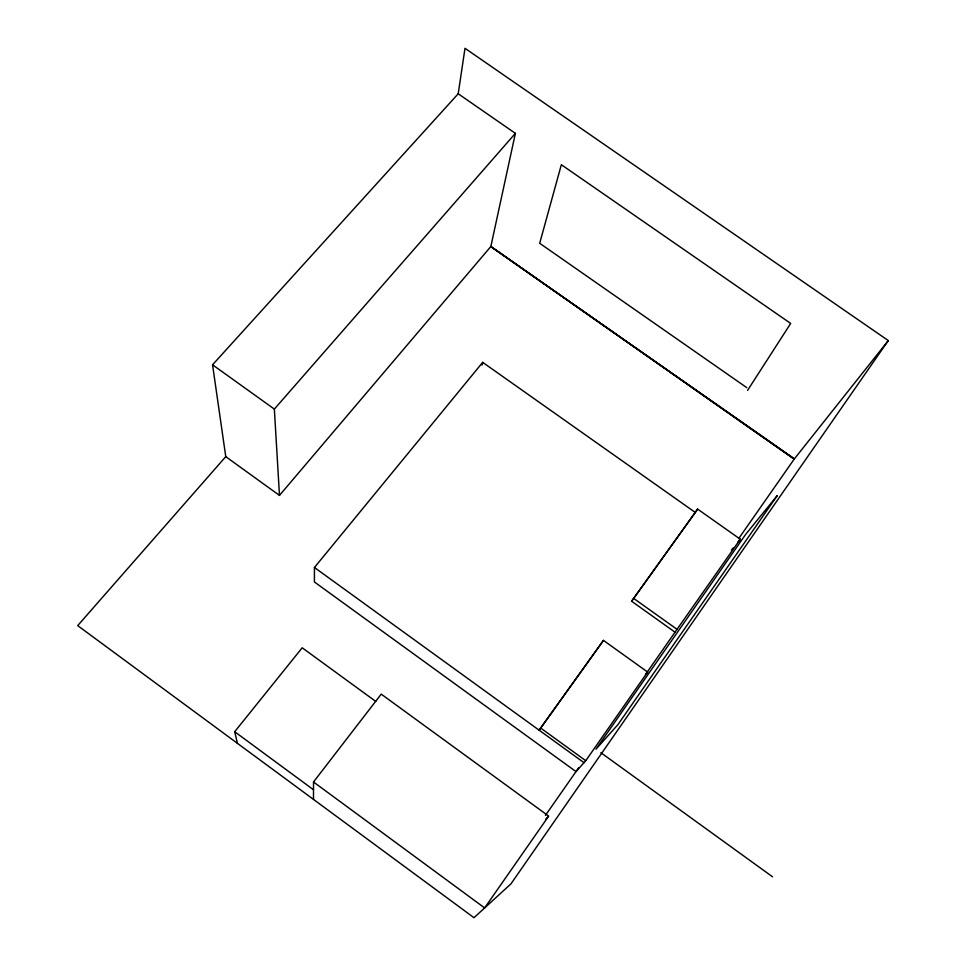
<?xml version="1.0" encoding="UTF-8"?>
<svg xmlns="http://www.w3.org/2000/svg" width="966" height="966" viewBox="0 0 966 966"><rect width="100%" height="100%" fill="white"/><g stroke="black" fill="none" stroke-linecap="round" stroke-linejoin="round"><path stroke-width="1.45" d="M313.503 799.413L313.515 781.989L381.22 694.131L548.676 816.101L484.642 907.943L313.515 781.989M631.619 601.238L697.621 509.094L740.282 539.209L675.029 632.211L631.619 601.238L695.291 512.451L482.698 362.359L314.445 567.489L314.409 581.979L576.002 771.592L585.77 760.701L647.618 672.034L603.448 640.386L539.137 730.187L603.448 640.386M458.21 93.774L464.996 48.3L888.297 340.575L510.966 883.854L473.992 917.7L77.703 625.618L225.766 456.64L212.556 364.798L458.21 93.774L515.385 133.356L490.837 246.523L279.476 495.401L225.766 456.64M482.034 365.1L482.698 362.359M747.551 390.421L790.683 323.441L561.343 164.715L539.692 243.275L746.73 387.62M695.291 512.451L697.621 509.094M545.428 815.389L578.586 767.898M738.724 538.545L794.402 458.814L490.837 246.523L794.209 459.091L888.297 340.575M675.029 632.211L645.505 674.522L647.618 672.034M237.443 743.361L234.69 731.721L302.201 647.788L375.774 701.437M731.359 550.197L733.17 547.964M737.698 542.385L740.282 539.209M279.476 495.401L274.356 409.101L515.385 133.356M545.609 819.337L547.65 817.188M490.8 246.559L794.209 459.091M633.599 598.34L677.287 629.506M212.556 364.798L274.356 409.101M600.852 752.683L772.522 876.778M540.61 728.002L585.77 760.701M314.445 567.489L583.995 762.669M234.69 731.721L313.503 789.765M777.087 495.824L617.866 724.717L595.974 749.157L745.8 534.198L777.087 495.824"/></g></svg>
